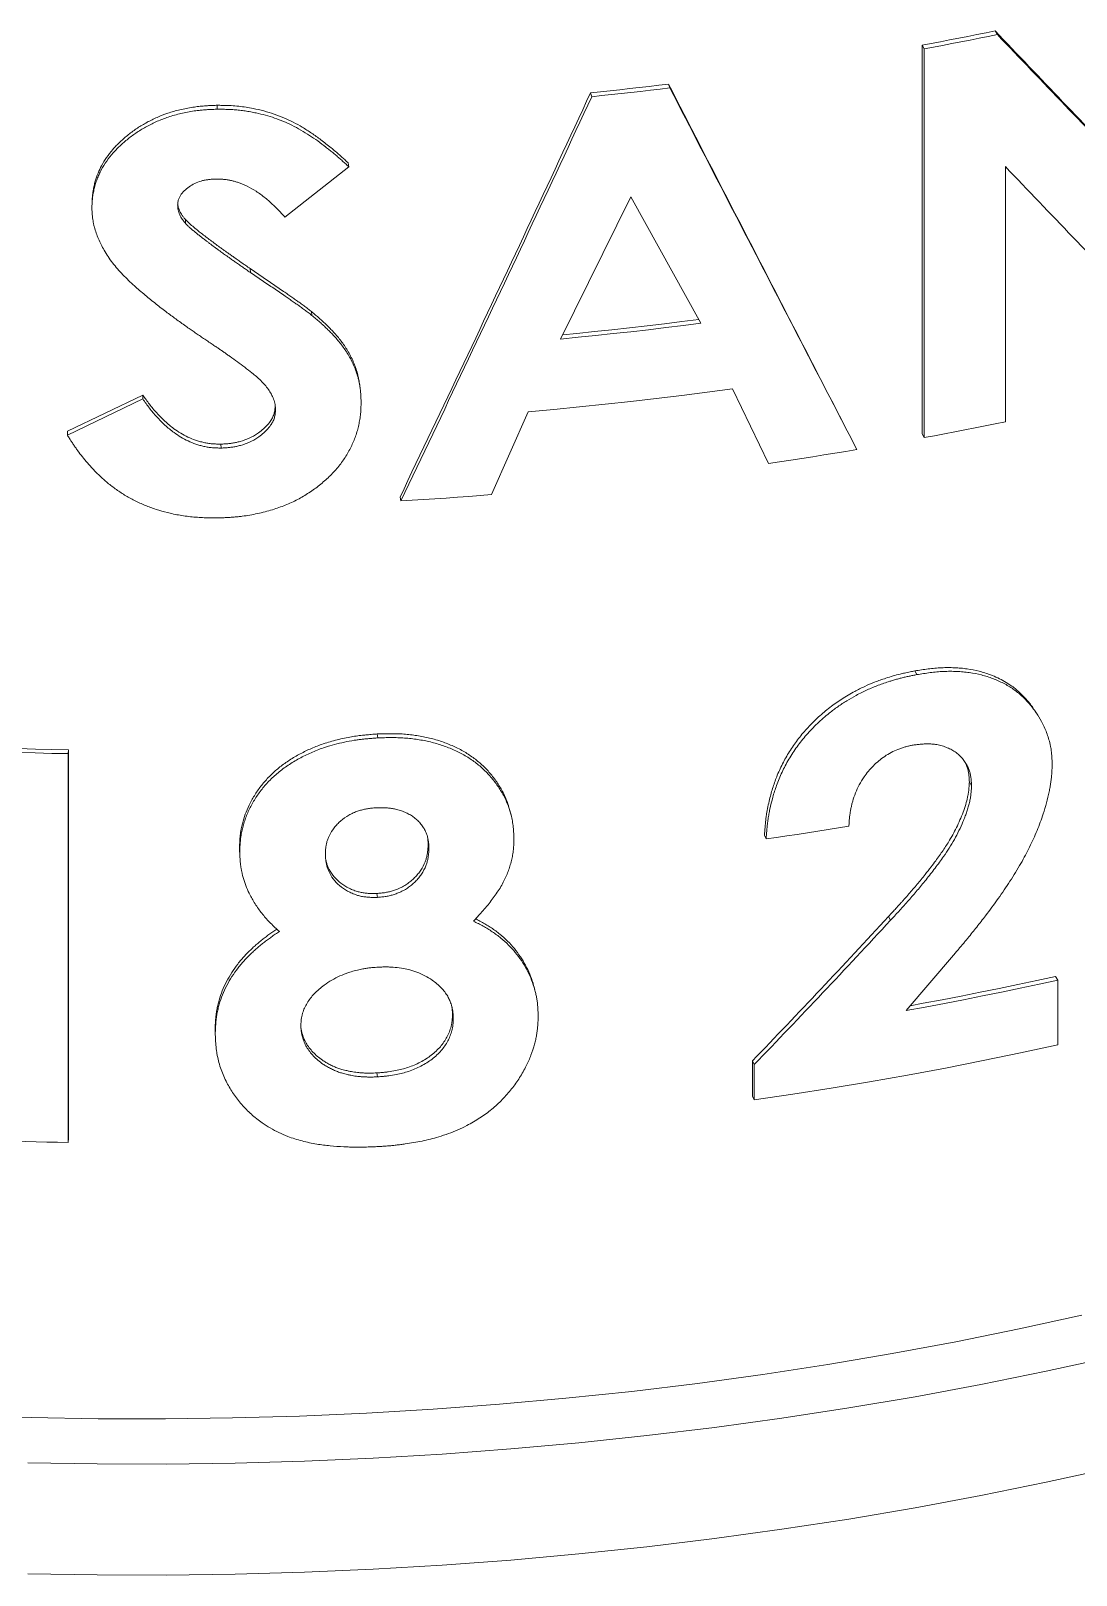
# Model space of a CAD drawing. Header units: millimetres. Extents: x 26816 to 90584, y 11074 to 56542.
# Drawn here: x 44263 to 44877, y 48918 to 49826 of the extents above; entities that cross this region are included whole.
import ezdxf

# ---------------------------------------------------------------- set-up
doc = ezdxf.new("R2010")
doc.units = ezdxf.units.MM
doc.layers.add('MAU_CAM', color=30, linetype='Continuous')
doc.layers.add('MAU_XANH_LUC', color=102, linetype='Continuous')

msp = doc.modelspace()

# ---------------------------------------------------------------- linework, layer by layer
at = {"layer": 'MAU_CAM', "linetype": 'Continuous', "lineweight": 0, "flags": 128}
for points in [[(44223.48, 49011.47), (44262.85, 49010.21), (44302.26, 49009.53), (44341.69, 49009.46), (44381.11, 49009.99), (44420.49, 49011.11), (44459.8, 49012.83), (44499.03, 49015.15), (44538.13, 49018.06), (44577.09, 49021.56), (44615.88, 49025.65), (44654.47, 49030.33), (44692.83, 49035.6), (44730.93, 49041.44), (44768.76, 49047.86), (44806.28, 49054.86), (44843.47, 49062.41), (44880.31, 49070.53)], [(44260.89, 48983.67), (44301.51, 48982.98), (44342.15, 48982.91), (44382.77, 48983.45), (44423.36, 48984.61), (44463.88, 48986.38), (44504.31, 48988.77), (44544.62, 48991.77), (44584.77, 48995.38), (44624.74, 48999.6), (44664.51, 49004.42), (44704.05, 49009.85), (44743.33, 49015.87), (44782.31, 49022.49), (44820.99, 49029.69), (44859.32, 49037.48), (44897.28, 49045.85)], [(44260.89, 48918.35), (44301.51, 48917.66), (44342.15, 48917.58), (44382.77, 48918.13), (44423.36, 48919.28), (44463.88, 48921.06), (44504.31, 48923.44), (44544.62, 48926.44), (44584.77, 48930.05), (44624.74, 48934.27), (44664.51, 48939.1), (44704.05, 48944.52), (44743.33, 48950.55), (44782.31, 48957.16), (44820.99, 48964.37), (44859.32, 48972.16), (44897.28, 48980.53)]]:
    msp.add_lwpolyline(points, dxfattribs=at)
at = {"layer": 'MAU_XANH_LUC', "linetype": 'Continuous', "lineweight": 0}
for p, q in [((44830.66, 49823.54), (44829.32, 49825.72)), ((44786.45, 49588.71), (44786.45, 49817.34)), ((44787.67, 49815.15), (44786.45, 49817.34)), ((44787.67, 49586.51), (44787.67, 49815.15)), ((44638.16, 49792.2), (44637.34, 49794.46)), ((44592.3, 49787.03), (44591.59, 49789.3)), ((44372.16, 49779.66), (44372.04, 49781.97)), ((44449.53, 49745.75), (44449.2, 49748.05)), ((44449.53, 49745.75), (44411.94, 49716.17)), ((44835.38, 49745.88), (44835.38, 49595.89)), ((44615.24, 49728.18), (44573.84, 49644.49)), ((44656.41, 49653.8), (44615.24, 49728.18)), ((44353.55, 49712.44), (44353.48, 49714.75)), ((44391.66, 49683.62), (44391.49, 49685.93)), ((44427.77, 49658.39), (44427.5, 49660.69)), ((44284.22, 49590.25), (44328.41, 49611.57)), ((44328.41, 49609.26), (44328.41, 49611.57)), ((44696.17, 49571.35), (44674.98, 49615.24)), ((44284.1, 49587.94), (44328.41, 49609.26)), ((44406.44, 49602.83), (44406.23, 49605.13)), ((44554.96, 49601.71), (44533.37, 49553)), ((44284.1, 49587.94), (44284.22, 49590.25)), ((44787.67, 49586.51), (44786.45, 49588.71)), ((44374.41, 49580.38), (44374.28, 49582.69)), ((44748.1, 49579.51), (44746.98, 49581.73)), ((44479.99, 49549.29), (44479.59, 49551.58)), ((44783.34, 49447.13), (44782.13, 49449.33)), ((44466.57, 49409.95), (44466.2, 49412.24)), ((44284.62, 49400.67), (44284.73, 49402.98)), ((44284.73, 49402.98), (44284.73, 49174.34)), ((44284.62, 49400.67), (44284.62, 49172.04)), ((44815.48, 49381.82), (44814.19, 49384.01)), ((44694.76, 49350.49), (44693.79, 49352.73)), ((44385.38, 49342.77), (44385.22, 49345.08)), ((44496.16, 49347.35), (44496.61, 49345.05)), ((44465.92, 49318.43), (44466.29, 49316.13)), ((44767.88, 49302.69), (44766.71, 49304.89)), ((44804.89, 49282.15), (44777.01, 49249.59)), ((44866.22, 49267.53), (44864.79, 49269.69)), ((44866.22, 49267.53), (44866.22, 49229.42)), ((44510.42, 49247.34), (44510.91, 49245.04)), ((44370.99, 49236.1), (44370.87, 49238.41)), ((44465.97, 49212.91), (44466.34, 49210.61)), ((44686.82, 49199.3), (44686.82, 49220.09)), ((44687.78, 49217.85), (44686.82, 49220.09)), ((44687.78, 49197.06), (44687.78, 49217.85)), ((44687.78, 49197.06), (44686.82, 49199.3)), ((44284.62, 49172.04), (44284.73, 49174.34))]:
    msp.add_line(p, q, dxfattribs=at)
at = {"layer": 'MAU_XANH_LUC', "linetype": 'Continuous', "lineweight": 0, "flags": 128}
for points in [[(44829.32, 49825.72), (44823.99, 49824.63), (44818.65, 49823.56), (44813.3, 49822.49), (44807.94, 49821.44), (44802.58, 49820.4), (44797.21, 49819.37), (44791.83, 49818.35), (44786.45, 49817.34)], [(44830.66, 49823.54), (44825.31, 49822.45), (44819.96, 49821.37), (44814.59, 49820.31), (44809.22, 49819.25), (44803.85, 49818.21), (44798.46, 49817.18), (44793.07, 49816.15), (44787.67, 49815.15)], [(44637.34, 49794.46), (44631.63, 49793.77), (44625.93, 49793.09), (44620.21, 49792.43), (44614.5, 49791.78), (44608.78, 49791.14), (44603.05, 49790.52), (44597.32, 49789.9), (44591.59, 49789.3)], [(44638.16, 49792.2), (44632.45, 49791.51), (44626.72, 49790.83), (44621, 49790.17), (44615.27, 49789.51), (44609.53, 49788.87), (44603.79, 49788.25), (44598.05, 49787.63), (44592.3, 49787.03)], [(44656.41, 49653.8), (44646.14, 49652.49), (44635.85, 49651.22), (44625.55, 49650), (44615.24, 49648.81), (44604.91, 49647.67), (44594.57, 49646.57), (44584.21, 49645.51), (44573.84, 49644.49)], [(44655.18, 49656.01), (44645.29, 49654.75), (44635.03, 49653.48), (44624.76, 49652.26), (44614.47, 49651.08), (44604.17, 49649.94), (44593.86, 49648.84), (44583.53, 49647.79), (44575.07, 49646.95)], [(44456.06, 49616.25), (44455.89, 49617.41), (44455.72, 49618.57)], [(44674.98, 49615.24), (44660.09, 49613.24), (44645.16, 49611.33), (44630.2, 49609.51), (44615.21, 49607.77), (44600.19, 49606.13), (44585.14, 49604.57), (44570.06, 49603.1), (44554.96, 49601.71)], [(44835.38, 49595.89), (44829.44, 49594.66), (44823.5, 49593.46), (44817.55, 49592.26), (44811.59, 49591.08), (44805.63, 49589.92), (44799.65, 49588.77), (44793.67, 49587.64), (44787.67, 49586.51)], [(44748.1, 49579.51), (44741.64, 49578.43), (44735.17, 49577.37), (44728.69, 49576.32), (44722.2, 49575.3), (44715.71, 49574.28), (44709.2, 49573.29), (44702.69, 49572.31), (44696.17, 49571.35)], [(44533.37, 49553), (44526.71, 49552.47), (44520.05, 49551.96), (44513.38, 49551.48), (44506.71, 49551), (44500.04, 49550.55), (44493.36, 49550.11), (44486.68, 49549.69), (44479.99, 49549.29)], [(44854.42, 49423.35), (44853.69, 49424.47), (44852.97, 49425.58)], [(44284.62, 49400.67), (44274.89, 49400.84), (44265.16, 49401.06), (44255.43, 49401.3), (44245.71, 49401.59), (44235.98, 49401.91), (44226.27, 49402.27), (44216.56, 49402.66), (44206.85, 49403.09)], [(44284.73, 49402.98), (44275.02, 49403.15), (44265.32, 49403.36), (44255.62, 49403.61), (44245.92, 49403.89), (44236.23, 49404.21), (44226.54, 49404.57), (44216.85, 49404.96), (44207.17, 49405.39)], [(44544.89, 49364.52), (44544.6, 49365.68), (44544.3, 49366.84)], [(44743.41, 49358.07), (44737.35, 49357.07), (44731.29, 49356.09), (44725.22, 49355.12), (44719.14, 49354.16), (44713.06, 49353.22), (44706.97, 49352.3), (44700.87, 49351.38), (44694.76, 49350.49)], [(44866.22, 49267.53), (44855.18, 49265.11), (44844.11, 49262.74), (44833, 49260.42), (44821.86, 49258.16), (44810.69, 49255.94), (44799.5, 49253.77), (44788.27, 49251.66), (44777.01, 49249.59)], [(44864.79, 49269.69), (44853.78, 49267.27), (44842.73, 49264.91), (44831.65, 49262.6), (44820.55, 49260.34), (44809.41, 49258.12), (44798.24, 49255.96), (44787.04, 49253.85), (44779.49, 49252.46)], [(44558.89, 49261.49), (44558.58, 49262.65), (44558.27, 49263.81)], [(44866.22, 49229.42), (44844.32, 49224.68), (44822.29, 49220.14), (44800.14, 49215.79), (44777.87, 49211.64), (44755.5, 49207.69), (44733.02, 49203.95), (44710.45, 49200.4), (44687.78, 49197.06)], [(44284.62, 49172.04), (44278.32, 49172.15), (44272.03, 49172.27), (44265.73, 49172.41), (44259.44, 49172.57), (44253.15, 49172.74), (44246.86, 49172.92), (44240.57, 49173.12), (44234.28, 49173.34)]]:
    msp.add_lwpolyline(points, dxfattribs=at)
at = {"layer": 'MAU_XANH_LUC', "linetype": 'Continuous', "lineweight": 0}
for points in [[(44829.32, 49825.72), (44842.58, 49811.8), (44869.11, 49783.95), (44908.38, 49742.95), (44934.19, 49716.13), (44947.09, 49702.72)], [(44830.66, 49823.54), (44843.96, 49809.63), (44870.55, 49781.8), (44909.93, 49740.82), (44935.81, 49714.02), (44948.74, 49700.61)], [(44637.34, 49794.46), (44649.61, 49770.61), (44674.15, 49722.91), (44710.72, 49652), (44734.89, 49605.15), (44746.98, 49581.73)], [(44479.59, 49551.58), (44492.08, 49577.78), (44517.07, 49630.17), (44554.42, 49709.41), (44579.2, 49762.67), (44591.59, 49789.3)], [(44479.99, 49549.29), (44492.52, 49575.48), (44517.58, 49627.88), (44555.03, 49707.13), (44579.87, 49760.4), (44592.3, 49787.03)], [(44638.16, 49792.2), (44650.47, 49768.36), (44675.08, 49720.67), (44711.74, 49649.77), (44735.98, 49602.93), (44748.1, 49579.51)], [(44952.99, 49623.55), (44940.11, 49636.89), (44914.34, 49663.57), (44875.11, 49704.34), (44848.62, 49732.03), (44835.38, 49745.88)], [(44686.82, 49220.09), (44700.21, 49234.07), (44726.99, 49262.02), (44753.47, 49290.6), (44766.71, 49304.89)], [(44687.78, 49217.85), (44701.21, 49231.83), (44728.06, 49259.79), (44754.61, 49288.39), (44767.88, 49302.69)]]:
    msp.add_open_spline(points, degree=3, dxfattribs=at)
for points, knots in [([(44298.5, 49721.44), (44298.53, 49722.4), (44298.59, 49724.34), (44298.79, 49727.24), (44299.22, 49730.12), (44299.84, 49733), (44300.6, 49735.83), (44301.54, 49738.62), (44302.67, 49741.34), (44304.44, 49744.92), (44307.11, 49749.23), (44310.96, 49754.1), (44315.42, 49758.62), (44320.34, 49762.82), (44325.71, 49766.64), (44331.49, 49770.06), (44337.67, 49772.98), (44344.44, 49775.51), (44351.79, 49777.48), (44357.85, 49778.54), (44362.15, 49779.06), (44364.61, 49779.28), (44367.1, 49779.44), (44369.6, 49779.56), (44371.31, 49779.63), (44372.16, 49779.66)], [0, 0, 0, 0, 0.031217, 0.062431, 0.093645, 0.124861, 0.156963, 0.187298, 0.218445, 0.249743, 0.312181, 0.374634, 0.43711, 0.499602, 0.562108, 0.624626, 0.687158, 0.749702, 0.819694, 0.88991, 0.911961, 0.933916, 0.955084, 0.977541, 1, 1, 1, 1]), ([(44298.6, 49724.56), (44298.61, 49724.92), (44298.64, 49725.71), (44298.69, 49726.85), (44298.76, 49727.97), (44298.84, 49728.99), (44298.94, 49729.95), (44299.07, 49730.9), (44299.31, 49732.46), (44299.75, 49734.64), (44300.63, 49738.06), (44301.98, 49742.05), (44304.19, 49746.71), (44307.07, 49751.38), (44310.71, 49756.07), (44315.03, 49760.53), (44319.88, 49764.75), (44325.18, 49768.6), (44330.81, 49772.01), (44336.76, 49774.91), (44343.21, 49777.42), (44350.25, 49779.45), (44356.41, 49780.64), (44361.27, 49781.29), (44363.94, 49781.54), (44365.85, 49781.68), (44367.05, 49781.75), (44368.38, 49781.82), (44370.05, 49781.89), (44371.3, 49781.94), (44372.04, 49781.97)], [0, 0, 0, 0, 0.0119067, 0.0254824, 0.0373527, 0.0483152, 0.0587949, 0.069004, 0.0795372, 0.1097953, 0.1411825, 0.1936448, 0.2449041, 0.3043562, 0.3644958, 0.4261542, 0.4899882, 0.5530276, 0.614957, 0.6759456, 0.7368175, 0.8042216, 0.8736145, 0.9043509, 0.9348607, 0.9448901, 0.955379, 0.966873, 0.9801808, 1, 1, 1, 1]), ([(44372.04, 49781.97), (44372.81, 49781.96), (44374.05, 49781.94), (44375.72, 49781.92), (44377, 49781.89), (44378.17, 49781.85), (44379.26, 49781.81), (44381.48, 49781.7), (44386.2, 49781.32), (44392.65, 49780.29), (44399.58, 49778.7), (44405.75, 49776.79), (44411.5, 49774.57), (44417.01, 49772), (44422.29, 49769.03), (44427.73, 49765.6), (44433.33, 49761.54), (44437.95, 49757.92), (44441.59, 49754.91), (44443.51, 49753.24), (44444.86, 49752.04), (44445.69, 49751.29), (44446.61, 49750.45), (44447.79, 49749.36), (44448.67, 49748.55), (44449.2, 49748.05)], [0, 0, 0, 0, 0.024826, 0.040387, 0.054087, 0.066609, 0.078279, 0.089451, 0.139077, 0.232387, 0.303687, 0.374527, 0.448869, 0.513121, 0.58411, 0.661113, 0.741206, 0.833303, 0.874255, 0.913911, 0.926933, 0.940595, 0.95559, 0.972957, 1, 1, 1, 1]), ([(44372.16, 49779.66), (44373.28, 49779.65), (44375.5, 49779.62), (44378.81, 49779.54), (44382.08, 49779.37), (44385.34, 49779.06), (44388.59, 49778.64), (44391.83, 49778.1), (44395.83, 49777.31), (44400.55, 49776.17), (44405.89, 49774.49), (44411.06, 49772.52), (44416.25, 49770.21), (44421.35, 49767.42), (44426.41, 49764.32), (44431.28, 49760.97), (44435.09, 49758.07), (44438, 49755.79), (44439.99, 49754.18), (44441.94, 49752.56), (44443.87, 49750.9), (44445.78, 49749.2), (44447.66, 49747.48), (44448.91, 49746.33), (44449.53, 49745.75)], [0, 0, 0, 0, 0.036171, 0.071914, 0.107304, 0.142555, 0.178456, 0.214387, 0.250185, 0.312709, 0.375224, 0.437734, 0.500229, 0.570013, 0.64042, 0.70986, 0.781256, 0.813082, 0.844129, 0.874403, 0.905785, 0.937166, 0.968573, 1, 1, 1, 1]), ([(44371.6, 49738.61), (44370.93, 49738.58), (44369.58, 49738.52), (44367.56, 49738.37), (44365.55, 49738.09), (44362.93, 49737.52), (44359.8, 49736.44), (44356.34, 49734.65), (44353.38, 49732.35), (44350.87, 49729.73), (44349.57, 49727.34), (44349.13, 49725.55), (44348.98, 49724.45), (44348.92, 49723.72), (44348.88, 49723.35)], [0, 0, 0, 0, 0.062643, 0.12528, 0.187903, 0.250518, 0.375588, 0.500629, 0.62558, 0.750506, 0.875054, 0.91619, 0.957568, 1, 1, 1, 1]), ([(44411.94, 49716.17), (44411.22, 49716.97), (44409.8, 49718.56), (44407.62, 49720.91), (44405.33, 49723.17), (44402.92, 49725.36), (44400.38, 49727.49), (44397.75, 49729.51), (44394.3, 49731.89), (44389.88, 49734.45), (44385.44, 49736.28), (44382.11, 49737.29), (44380.07, 49737.8), (44378, 49738.19), (44375.9, 49738.44), (44373.76, 49738.56), (44372.33, 49738.6), (44371.6, 49738.61)], [0, 0, 0, 0, 0.072241, 0.143317, 0.214072, 0.285481, 0.357357, 0.429972, 0.499848, 0.624807, 0.749759, 0.791599, 0.833838, 0.874864, 0.916095, 0.957495, 1, 1, 1, 1]), ([(44369.24, 49641.39), (44368.36, 49641.98), (44366.67, 49643.12), (44364.14, 49644.83), (44361.65, 49646.52), (44359.19, 49648.21), (44356.76, 49649.9), (44353.2, 49652.4), (44348.52, 49655.76), (44342.47, 49660.22), (44336.19, 49665.07), (44329.73, 49670.32), (44323.1, 49676), (44316.6, 49682.22), (44310.48, 49689.16), (44305.76, 49696.29), (44302.23, 49703.36), (44300.34, 49708.56), (44299.48, 49712.12), (44299.14, 49713.94), (44298.9, 49715.79), (44298.72, 49717.65), (44298.6, 49719.54), (44298.53, 49720.8), (44298.5, 49721.44)], [0, 0, 0, 0, 0.02758, 0.05307, 0.079634, 0.105976, 0.130712, 0.156756, 0.219409, 0.281205, 0.353149, 0.427217, 0.500313, 0.583716, 0.666921, 0.750227, 0.820223, 0.890333, 0.908422, 0.926598, 0.944402, 0.962858, 0.98143, 1, 1, 1, 1]), ([(44298.6, 49724.56), (44298.58, 49723.99), (44298.54, 49722.85), (44298.53, 49722.43), (44298.52, 49722.22)], [0, 0, 0, 0, 0.501063, 1, 1, 1, 1]), ([(44348.88, 49723.35), (44348.91, 49722.86), (44348.96, 49721.87), (44349.15, 49720.43), (44349.54, 49719), (44350.1, 49717.59), (44350.79, 49716.2), (44351.6, 49714.89), (44352.54, 49713.65), (44353.21, 49712.85), (44353.55, 49712.44)], [0, 0, 0, 0, 0.124977, 0.249924, 0.368868, 0.499857, 0.627854, 0.74987, 0.87492, 1, 1, 1, 1]), ([(44348.95, 49724), (44348.99, 49723.57), (44349.1, 49722.68), (44349.49, 49721.3), (44350.04, 49719.89), (44350.72, 49718.51), (44351.53, 49717.2), (44352.47, 49715.96), (44353.14, 49715.16), (44353.48, 49714.75)], [0, 0, 0, 0, 0.127434, 0.265826, 0.418264, 0.567152, 0.70911, 0.854545, 1, 1, 1, 1]), ([(44353.48, 49714.75), (44354.24, 49713.98), (44355.78, 49712.42), (44358.38, 49710.25), (44360.91, 49708.16), (44363.52, 49706.11), (44366.13, 49704.13), (44368.83, 49702.06), (44371.5, 49700.05), (44374.01, 49698.24), (44376.49, 49696.46), (44378.75, 49694.86), (44380.93, 49693.31), (44382.93, 49691.89), (44384.93, 49690.48), (44386.96, 49689.07), (44389.13, 49687.56), (44390.63, 49686.52), (44391.49, 49685.93)], [0, 0, 0, 0, 0.069531, 0.141609, 0.213374, 0.277012, 0.349929, 0.419038, 0.49057, 0.559691, 0.612765, 0.68135, 0.732876, 0.779945, 0.834948, 0.885577, 0.934711, 1, 1, 1, 1]), ([(44353.55, 49712.44), (44354.04, 49711.95), (44354.99, 49710.98), (44356.51, 49709.58), (44358.1, 49708.24), (44359.47, 49707.11), (44360.59, 49706.19), (44361.45, 49705.5), (44362.27, 49704.86), (44363.09, 49704.22), (44363.95, 49703.56), (44364.98, 49702.76), (44366.23, 49701.81), (44367.63, 49700.75), (44369.01, 49699.71), (44370.33, 49698.71), (44371.62, 49697.76), (44372.97, 49696.77), (44374.56, 49695.62), (44376.63, 49694.15), (44378.89, 49692.55), (44381.08, 49691), (44383.09, 49689.58), (44385.09, 49688.18), (44387.12, 49686.76), (44389.3, 49685.25), (44390.8, 49684.21), (44391.66, 49683.62)], [0, 0, 0, 0, 0.044674, 0.087401, 0.131653, 0.175613, 0.19963, 0.222722, 0.244889, 0.265204, 0.287907, 0.312896, 0.347142, 0.386168, 0.422875, 0.455284, 0.490209, 0.523234, 0.559714, 0.612789, 0.681379, 0.732897, 0.779954, 0.834955, 0.885586, 0.934722, 1, 1, 1, 1]), ([(44391.49, 49685.93), (44393.77, 49684.37), (44398.32, 49681.27), (44405.16, 49676.64), (44410.42, 49673), (44414.24, 49670.37), (44416.51, 49668.79), (44418.72, 49667.23), (44420.9, 49665.66), (44423.12, 49664.04), (44425.36, 49662.37), (44426.79, 49661.25), (44427.5, 49660.69)], [0, 0, 0, 0, 0.1866596, 0.373552, 0.5600014, 0.6229944, 0.6892058, 0.7487303, 0.8078234, 0.8742047, 0.9372081, 1, 1, 1, 1]), ([(44391.66, 49683.62), (44393.95, 49682.07), (44398.51, 49678.96), (44405.36, 49674.34), (44410.65, 49670.69), (44414.47, 49668.06), (44416.75, 49666.49), (44418.96, 49664.93), (44421.16, 49663.35), (44423.37, 49661.73), (44425.62, 49660.07), (44427.05, 49658.95), (44427.77, 49658.39)], [0, 0, 0, 0, 0.18667, 0.373569, 0.560021, 0.623016, 0.689234, 0.748752, 0.807849, 0.87422, 0.937217, 1, 1, 1, 1]), ([(44427.5, 49660.69), (44428.33, 49659.99), (44429.88, 49658.68), (44432.15, 49656.72), (44434.31, 49654.79), (44436.44, 49652.78), (44438.52, 49650.7), (44441.44, 49647.6), (44445.02, 49643.39), (44448.99, 49637.6), (44452.3, 49631.19), (44454.19, 49625.72), (44455.15, 49621.72), (44455.53, 49619.86), (44455.67, 49618.81), (44455.7, 49618.57)], [0, 0, 0, 0, 0.059805, 0.1123478, 0.1658067, 0.220625, 0.2757523, 0.3311053, 0.4611417, 0.59081, 0.7384521, 0.8860913, 0.9360594, 0.9852712, 1, 1, 1, 1]), ([(44427.77, 49658.39), (44428.55, 49657.73), (44430.11, 49656.41), (44432.38, 49654.46), (44434.6, 49652.49), (44436.73, 49650.48), (44438.82, 49648.4), (44441.74, 49645.3), (44445.33, 49641.09), (44449.32, 49635.3), (44452.63, 49628.89), (44454.49, 49623.53), (44455.42, 49619.76), (44455.84, 49617.69), (44456.17, 49615.63), (44456.4, 49613.56), (44456.55, 49611.47), (44456.64, 49609.36), (44456.68, 49607.94), (44456.7, 49607.23)], [0, 0, 0, 0, 0.0475742, 0.0951527, 0.1404251, 0.1868439, 0.2335261, 0.2803938, 0.3904797, 0.5002295, 0.6251676, 0.750079, 0.7863566, 0.8221536, 0.8575125, 0.8925521, 0.9281646, 0.9638693, 1, 1, 1, 1]), ([(44406.44, 49602.83), (44406.4, 49603.36), (44406.32, 49604.42), (44406.14, 49606.01), (44405.81, 49607.58), (44405.14, 49609.63), (44404.02, 49612.1), (44402.27, 49614.93), (44400.16, 49617.57), (44397.77, 49620.05), (44395.21, 49622.41), (44392.08, 49625.02), (44388.35, 49627.9), (44384.09, 49631.07), (44380.63, 49633.57), (44378.03, 49635.4), (44376.3, 49636.6), (44374.56, 49637.8), (44372.87, 49638.94), (44371.1, 49640.14), (44369.91, 49640.94), (44369.24, 49641.39)], [0, 0, 0, 0, 0.031221, 0.06244, 0.093656, 0.124877, 0.187307, 0.249752, 0.31222, 0.37471, 0.437217, 0.499734, 0.59192, 0.686456, 0.779023, 0.815403, 0.852579, 0.888691, 0.925646, 0.958251, 1, 1, 1, 1]), ([(44328.41, 49611.57), (44329.05, 49610.66), (44330.32, 49608.86), (44332.28, 49606.18), (44334.35, 49603.57), (44336.57, 49601.02), (44338.92, 49598.55), (44341.38, 49596.15), (44343.98, 49593.88), (44347.04, 49591.5), (44350.64, 49589.11), (44354.87, 49586.81), (44358.64, 49585.26), (44361.8, 49584.26), (44364.22, 49583.64), (44366.68, 49583.17), (44369.17, 49582.88), (44371.71, 49582.75), (44373.42, 49582.71), (44374.28, 49582.69)], [0, 0, 0, 0, 0.062512, 0.125022, 0.18753, 0.250038, 0.31278, 0.375986, 0.438631, 0.500059, 0.583668, 0.667106, 0.749992, 0.791861, 0.833764, 0.874992, 0.916171, 0.957529, 1, 1, 1, 1]), ([(44328.41, 49609.26), (44329.05, 49608.36), (44330.33, 49606.55), (44332.29, 49603.87), (44334.37, 49601.26), (44336.59, 49598.72), (44338.93, 49596.25), (44341.39, 49593.87), (44344, 49591.59), (44347.08, 49589.2), (44350.7, 49586.8), (44354.94, 49584.51), (44358.73, 49582.95), (44361.89, 49581.95), (44364.32, 49581.33), (44366.78, 49580.86), (44369.29, 49580.58), (44371.83, 49580.44), (44373.54, 49580.4), (44374.41, 49580.38)], [0, 0, 0, 0, 0.062455, 0.124911, 0.18737, 0.249835, 0.312307, 0.374784, 0.437267, 0.499758, 0.583349, 0.666623, 0.749757, 0.791661, 0.8336, 0.87486, 0.916091, 0.957496, 1, 1, 1, 1]), ([(44456.7, 49607.23), (44456.68, 49606.13), (44456.63, 49603.91), (44456.44, 49600.59), (44455.99, 49597.26), (44455.34, 49593.96), (44454.54, 49590.66), (44453.55, 49587.39), (44452.3, 49584.17), (44450.34, 49579.95), (44447.47, 49574.8), (44443.13, 49568.98), (44438.09, 49563.53), (44432.39, 49558.55), (44426.16, 49554.03), (44419.44, 49550.03), (44412.21, 49546.72), (44404.33, 49543.92), (44395.85, 49541.74), (44389.08, 49540.56), (44384.48, 49540.01), (44382.13, 49539.79), (44379.77, 49539.62), (44377.39, 49539.49), (44374.98, 49539.39), (44373.36, 49539.34), (44372.55, 49539.31)], [0, 0, 0, 0, 0.031216, 0.062431, 0.093644, 0.124861, 0.156078, 0.187296, 0.218516, 0.24974, 0.312173, 0.37462, 0.437087, 0.499575, 0.562083, 0.624597, 0.68713, 0.74968, 0.819776, 0.889884, 0.908179, 0.926512, 0.944276, 0.962775, 0.981386, 1, 1, 1, 1]), ([(44374.28, 49582.69), (44375.06, 49582.73), (44376.62, 49582.81), (44378.91, 49582.98), (44381.18, 49583.26), (44383.41, 49583.69), (44386.73, 49584.53), (44391.02, 49586.04), (44395.3, 49588.47), (44398.67, 49590.99), (44401.25, 49593.38), (44403.23, 49595.82), (44404.66, 49598.19), (44405.45, 49600.07), (44405.84, 49601.61), (44406.02, 49602.78), (44406.14, 49603.96), (44406.2, 49604.74), (44406.23, 49605.13)], [0, 0, 0, 0, 0.050857, 0.101733, 0.150054, 0.199922, 0.250126, 0.375053, 0.499944, 0.583668, 0.66752, 0.749942, 0.812446, 0.874932, 0.906195, 0.937462, 0.96873, 1, 1, 1, 1]), ([(44374.41, 49580.38), (44375.19, 49580.42), (44376.75, 49580.5), (44379.06, 49580.68), (44381.33, 49580.96), (44383.56, 49581.38), (44386.89, 49582.22), (44391.19, 49583.73), (44395.49, 49586.16), (44398.86, 49588.68), (44401.45, 49591.08), (44403.43, 49593.51), (44404.87, 49595.88), (44405.66, 49597.76), (44406.05, 49599.31), (44406.24, 49600.48), (44406.35, 49601.65), (44406.41, 49602.43), (44406.44, 49602.83)], [0, 0, 0, 0, 0.050921, 0.101856, 0.150335, 0.200149, 0.250395, 0.375416, 0.500351, 0.584079, 0.667904, 0.750264, 0.812707, 0.875115, 0.906335, 0.937556, 0.968777, 1, 1, 1, 1]), ([(44372.55, 49539.31), (44371.19, 49539.31), (44368.5, 49539.3), (44364.47, 49539.38), (44360.44, 49539.63), (44356.41, 49540.01), (44352.41, 49540.52), (44348.47, 49541.19), (44343.59, 49542.21), (44337.81, 49543.73), (44331.29, 49545.97), (44325.03, 49548.68), (44319.08, 49551.83), (44313.5, 49555.42), (44308.27, 49559.34), (44303.42, 49563.6), (44299.32, 49567.75), (44295.84, 49571.65), (44292.85, 49575.24), (44290.55, 49578.27), (44288.83, 49580.7), (44287.63, 49582.47), (44286.48, 49584.22), (44285.31, 49586.04), (44284.53, 49587.28), (44284.1, 49587.94)], [0, 0, 0, 0, 0.036181, 0.0712701, 0.1068574, 0.1434443, 0.1790133, 0.2143105, 0.2502455, 0.3127822, 0.375306, 0.4378208, 0.5003186, 0.5628093, 0.6252863, 0.6877539, 0.750212, 0.7970916, 0.8434905, 0.889941, 0.9118976, 0.9339401, 0.9552029, 0.9758515, 1, 1, 1, 1]), ([(44693.79, 49352.73), (44693.85, 49353.61), (44693.94, 49355.08), (44694.09, 49357.07), (44694.23, 49358.65), (44694.36, 49360.08), (44694.51, 49361.41), (44694.67, 49362.7), (44694.85, 49363.97), (44695.19, 49366.2), (44695.79, 49369.47), (44696.97, 49374.76), (44698.67, 49380.98), (44701.33, 49388.27), (44704.72, 49395.54), (44708.88, 49402.78), (44713.74, 49409.63), (44719.29, 49416.15), (44725.47, 49422.28), (44732.06, 49427.92), (44739.2, 49432.93), (44746.1, 49436.97), (44752.6, 49440.24), (44758.71, 49442.84), (44764.32, 49444.82), (44769.31, 49446.38), (44772.55, 49447.26), (44774.8, 49447.8), (44776.21, 49448.11), (44777.77, 49448.45), (44779.76, 49448.86), (44781.24, 49449.16), (44782.13, 49449.33)], [0, 0, 0, 0, 0.021094, 0.035239, 0.047573, 0.058709, 0.069301, 0.079443, 0.089358, 0.099475, 0.132508, 0.167087, 0.225156, 0.280265, 0.341889, 0.402005, 0.460365, 0.519215, 0.578877, 0.637097, 0.693145, 0.751484, 0.794447, 0.836313, 0.882274, 0.912275, 0.940325, 0.949399, 0.958875, 0.969357, 0.981652, 1, 1, 1, 1]), ([(44782.13, 49449.33), (44783.44, 49449.54), (44786.07, 49449.95), (44790.01, 49450.52), (44793.92, 49450.96), (44797.81, 49451.22), (44801.66, 49451.31), (44805.47, 49451.22), (44809.22, 49450.97), (44814.13, 49450.4), (44820.06, 49449.23), (44826.02, 49447.36), (44830.94, 49445.27), (44834.92, 49443.21), (44839.22, 49440.49), (44843.71, 49436.87), (44848.09, 49432.23), (44851.19, 49428.41), (44852.59, 49426.07), (44852.91, 49425.54)], [0, 0, 0, 0, 0.044349, 0.088698, 0.132983, 0.177199, 0.221387, 0.265785, 0.31023, 0.354274, 0.442826, 0.531373, 0.590301, 0.649776, 0.708452, 0.79443, 0.885541, 0.974154, 1, 1, 1, 1]), ([(44783.34, 49447.13), (44784.66, 49447.34), (44787.29, 49447.76), (44791.23, 49448.32), (44795.16, 49448.77), (44799.06, 49449.03), (44802.92, 49449.12), (44806.75, 49449.03), (44810.51, 49448.78), (44815.43, 49448.21), (44821.38, 49447.05), (44828.1, 49444.94), (44834.36, 49442.16), (44840.08, 49438.75), (44845.13, 49434.65), (44849.56, 49430.03), (44853.43, 49425), (44856.92, 49419.41), (44859.71, 49413.12), (44861.31, 49407.93), (44862.05, 49404.31), (44862.34, 49402.44), (44862.54, 49400.53), (44862.68, 49398.58), (44862.78, 49396.6), (44862.84, 49395.28), (44862.86, 49394.61)], [0, 0, 0, 0, 0.031301, 0.062601, 0.093898, 0.125194, 0.156411, 0.187782, 0.219201, 0.25036, 0.312916, 0.375431, 0.437945, 0.500438, 0.562913, 0.625382, 0.687844, 0.75029, 0.820146, 0.890363, 0.90845, 0.926617, 0.944418, 0.962868, 0.981435, 1, 1, 1, 1]), ([(44694.76, 49350.49), (44694.83, 49351.48), (44694.96, 49353.47), (44695.2, 49356.41), (44695.49, 49359.32), (44695.89, 49362.22), (44696.39, 49365.16), (44697.24, 49369.44), (44698.59, 49375.07), (44700.87, 49382.31), (44703.97, 49389.77), (44707.96, 49397.39), (44712.77, 49404.78), (44718.41, 49411.82), (44724.8, 49418.44), (44731, 49423.95), (44736.87, 49428.36), (44742.18, 49431.82), (44747.95, 49435.13), (44754.1, 49438.22), (44760.69, 49440.95), (44765.89, 49442.74), (44769.66, 49443.91), (44771.92, 49444.56), (44774.2, 49445.17), (44776.48, 49445.71), (44778.76, 49446.21), (44781.05, 49446.68), (44782.58, 49446.98), (44783.34, 49447.13)], [0, 0, 0, 0, 0.023743, 0.047489, 0.070053, 0.093237, 0.116378, 0.139764, 0.194854, 0.249755, 0.312192, 0.37464, 0.437094, 0.499565, 0.562055, 0.624561, 0.666132, 0.70787, 0.749654, 0.796792, 0.843074, 0.890154, 0.905581, 0.92157, 0.93705, 0.952766, 0.968507, 0.984249, 1, 1, 1, 1]), ([(44385.22, 49345.08), (44385.25, 49345.87), (44385.3, 49347.18), (44385.39, 49348.94), (44385.48, 49350.33), (44385.58, 49351.6), (44385.7, 49352.78), (44385.84, 49353.91), (44386.24, 49356.64), (44387.18, 49360.82), (44389.07, 49366.38), (44391.56, 49371.88), (44394.74, 49377.4), (44398.71, 49382.82), (44403.22, 49387.83), (44408.28, 49392.4), (44413.95, 49396.5), (44420.09, 49400.22), (44426.64, 49403.48), (44433.8, 49406.33), (44441.64, 49408.68), (44448.46, 49410.19), (44453.8, 49411.06), (44456.73, 49411.42), (44458.89, 49411.64), (44460.31, 49411.77), (44461.87, 49411.91), (44463.85, 49412.07), (44465.32, 49412.18), (44466.2, 49412.24)], [0, 0, 0, 0, 0.022884, 0.037883, 0.051128, 0.063263, 0.074715, 0.085432, 0.095908, 0.154447, 0.207826, 0.261876, 0.322557, 0.382611, 0.44219, 0.499548, 0.557811, 0.617962, 0.677142, 0.735889, 0.80318, 0.872011, 0.901365, 0.931397, 0.94185, 0.952912, 0.965093, 0.979118, 1, 1, 1, 1]), ([(44466.2, 49412.24), (44467.51, 49412.29), (44470.13, 49412.37), (44474.06, 49412.44), (44477.97, 49412.4), (44481.85, 49412.19), (44485.71, 49411.83), (44489.54, 49411.32), (44493.32, 49410.67), (44498.27, 49409.59), (44504.24, 49407.83), (44511.08, 49405.11), (44517.47, 49401.84), (44523.31, 49397.97), (44528.48, 49393.55), (44533.03, 49388.68), (44536.97, 49383.41), (44540.34, 49377.59), (44542.88, 49372.05), (44543.82, 49368.27), (44544.19, 49366.81)], [0, 0, 0, 0, 0.036211, 0.072421, 0.108588, 0.144688, 0.18061, 0.217001, 0.253605, 0.289248, 0.361565, 0.43384, 0.506811, 0.578407, 0.65067, 0.722961, 0.79488, 0.86761, 0.948636, 1, 1, 1, 1]), ([(44385.38, 49342.77), (44385.42, 49343.85), (44385.5, 49346.01), (44385.71, 49349.24), (44386.09, 49352.47), (44386.69, 49355.67), (44387.51, 49358.85), (44388.52, 49362), (44389.73, 49365.12), (44391.58, 49369.2), (44394.33, 49374.18), (44398.36, 49379.87), (44403.09, 49385.21), (44408.49, 49390.12), (44414.58, 49394.47), (44421.13, 49398.35), (44428.1, 49401.71), (44434.8, 49404.24), (44441.1, 49406.1), (44446.85, 49407.48), (44451.51, 49408.35), (44454.97, 49408.86), (44457.25, 49409.13), (44459.55, 49409.37), (44461.87, 49409.58), (44464.22, 49409.77), (44465.79, 49409.89), (44466.57, 49409.95)], [0, 0, 0, 0, 0.031216, 0.062432, 0.093645, 0.12486, 0.15585, 0.187295, 0.218422, 0.249739, 0.312175, 0.374623, 0.437085, 0.499558, 0.562056, 0.624577, 0.687118, 0.749655, 0.795996, 0.843472, 0.889924, 0.908061, 0.926079, 0.944274, 0.962773, 0.981386, 1, 1, 1, 1]), ([(44466.57, 49409.95), (44467.88, 49409.99), (44470.51, 49410.07), (44474.44, 49410.14), (44478.37, 49410.1), (44482.26, 49409.9), (44486.13, 49409.54), (44489.98, 49409.03), (44493.77, 49408.37), (44498.73, 49407.3), (44504.72, 49405.54), (44511.55, 49402.83), (44517.96, 49399.55), (44523.82, 49395.69), (44529.03, 49391.25), (44533.59, 49386.38), (44537.53, 49381.12), (44540.94, 49375.3), (44543.73, 49368.93), (44545.17, 49363.73), (44545.8, 49360.17), (44546.04, 49358.33), (44546.23, 49356.48), (44546.37, 49354.6), (44546.48, 49352.7), (44546.54, 49351.43), (44546.57, 49350.79)], [0, 0, 0, 0, 0.031301, 0.062601, 0.093899, 0.125196, 0.156276, 0.187785, 0.21946, 0.250366, 0.312911, 0.375447, 0.437963, 0.500459, 0.562937, 0.625404, 0.687508, 0.750302, 0.820265, 0.890131, 0.908329, 0.926383, 0.94442, 0.96287, 0.981435, 1, 1, 1, 1]), ([(44780.61, 49405.6), (44779.91, 49405.45), (44778.5, 49405.15), (44776.39, 49404.63), (44774.3, 49403.99), (44771.54, 49402.97), (44768.2, 49401.42), (44764.38, 49399.15), (44760.9, 49396.47), (44757.73, 49393.52), (44754.85, 49390.37), (44752.02, 49386.68), (44749.41, 49382.4), (44747.22, 49377.59), (44745.85, 49373.66), (44745.08, 49370.64), (44744.62, 49368.53), (44744.23, 49366.41), (44743.91, 49364.31), (44743.67, 49362.24), (44743.52, 49360.16), (44743.45, 49358.77), (44743.41, 49358.07)], [0, 0, 0, 0, 0.031311, 0.062619, 0.094039, 0.125224, 0.187789, 0.250324, 0.312847, 0.375369, 0.437876, 0.500368, 0.583427, 0.667469, 0.750167, 0.78502, 0.82129, 0.857539, 0.893167, 0.928419, 0.963884, 1, 1, 1, 1]), ([(44815.48, 49381.82), (44815.45, 49382.63), (44815.38, 49384.21), (44815.18, 49386.54), (44814.78, 49388.8), (44814.11, 49390.99), (44813.15, 49393.27), (44811.85, 49395.6), (44810.16, 49397.88), (44808.14, 49399.93), (44805.83, 49401.72), (44803.28, 49403.26), (44800.5, 49404.53), (44797.51, 49405.5), (44794.69, 49406.08), (44792.12, 49406.36), (44789.87, 49406.46), (44787.59, 49406.4), (44785.29, 49406.21), (44782.96, 49405.93), (44781.4, 49405.71), (44780.61, 49405.6)], [0, 0, 0, 0, 0.050784, 0.100137, 0.148987, 0.198416, 0.249723, 0.312164, 0.374612, 0.437075, 0.499558, 0.562059, 0.624575, 0.687105, 0.749647, 0.79125, 0.832996, 0.874804, 0.916059, 0.957482, 1, 1, 1, 1]), ([(44862.86, 49394.61), (44862.84, 49393.7), (44862.79, 49391.9), (44862.66, 49389.21), (44862.41, 49386.51), (44862.06, 49383.76), (44861.63, 49381), (44860.89, 49377), (44859.6, 49371.75), (44857.32, 49364.13), (44854.08, 49355.44), (44849.72, 49345.71), (44844.39, 49335.75), (44838.17, 49325.64), (44831.19, 49315.39), (44824.59, 49306.43), (44818.58, 49298.72), (44814.63, 49293.81), (44811.95, 49290.55), (44810.57, 49288.9), (44809.16, 49287.21), (44807.82, 49285.62), (44806.38, 49283.91), (44805.43, 49282.8), (44804.89, 49282.15)], [0, 0, 0, 0, 0.023754, 0.046656, 0.069593, 0.093259, 0.116855, 0.139939, 0.194873, 0.249878, 0.333037, 0.416003, 0.499806, 0.593131, 0.685696, 0.77903, 0.841729, 0.903163, 0.918781, 0.9353, 0.950706, 0.967603, 0.981252, 1, 1, 1, 1]), ([(44814.19, 49384.01), (44814.15, 49384.81), (44814.08, 49386.42), (44813.88, 49388.75), (44813.48, 49391), (44812.81, 49393.16), (44812.15, 49394.84), (44811.64, 49395.73), (44811.51, 49395.96)], [0, 0, 0, 0, 0.190295, 0.380656, 0.558283, 0.74348, 0.93571, 1, 1, 1, 1]), ([(44766.71, 49304.89), (44767.52, 49305.78), (44768.95, 49307.34), (44770.85, 49309.43), (44772.37, 49311.1), (44773.68, 49312.56), (44774.9, 49313.93), (44776.56, 49315.79), (44778.6, 49318.1), (44781.1, 49320.98), (44783.48, 49323.79), (44785.86, 49326.67), (44788.57, 49330.08), (44791.44, 49333.76), (44794.29, 49337.48), (44796.64, 49340.71), (44798.74, 49343.75), (44800.72, 49346.76), (44802.83, 49350.17), (44805.03, 49353.99), (44807.22, 49358.34), (44809.19, 49362.78), (44810.99, 49367.33), (44812.43, 49371.76), (44813.2, 49374.96), (44813.53, 49376.87), (44813.65, 49377.66), (44813.76, 49378.46), (44813.85, 49379.31), (44813.94, 49380.22), (44814.02, 49381.22), (44814.1, 49382.49), (44814.15, 49383.43), (44814.19, 49384.01)], [0, 0, 0, 0, 0.036702, 0.064687, 0.086016, 0.105925, 0.124497, 0.142146, 0.182059, 0.219088, 0.258723, 0.29515, 0.334148, 0.392978, 0.439676, 0.479109, 0.517308, 0.555021, 0.592279, 0.644256, 0.695417, 0.749613, 0.802941, 0.856976, 0.906128, 0.915318, 0.924443, 0.933887, 0.94382, 0.954633, 0.96628, 0.979461, 1, 1, 1, 1]), ([(44767.88, 49302.69), (44768.88, 49303.77), (44770.68, 49305.73), (44773.34, 49308.65), (44775.88, 49311.48), (44778.49, 49314.4), (44781.08, 49317.36), (44783.62, 49320.31), (44786.18, 49323.37), (44788.76, 49326.57), (44791.41, 49329.94), (44794.05, 49333.34), (44796.63, 49336.76), (44799.43, 49340.69), (44802.4, 49345.17), (44805.46, 49350.24), (44808.16, 49355.41), (44810.13, 49359.8), (44811.56, 49363.32), (44812.54, 49365.99), (44813.4, 49368.62), (44814.14, 49371.28), (44814.72, 49373.92), (44815.11, 49376.57), (44815.34, 49379.2), (44815.44, 49380.95), (44815.48, 49381.82)], [0, 0, 0, 0, 0.044823, 0.081329, 0.120535, 0.160839, 0.20101, 0.240884, 0.280182, 0.323568, 0.367341, 0.412593, 0.456566, 0.500205, 0.562706, 0.625199, 0.687678, 0.750153, 0.782281, 0.812627, 0.844776, 0.875091, 0.906319, 0.937544, 0.968771, 1, 1, 1, 1]), ([(44465.34, 49368.84), (44464.51, 49368.77), (44462.87, 49368.61), (44460.44, 49368.31), (44458.06, 49367.85), (44455.73, 49367.21), (44453.27, 49366.33), (44450.74, 49365.18), (44447.32, 49363.22), (44444.29, 49360.83), (44441.71, 49358.13), (44439.47, 49355.26), (44437.84, 49352.31), (44436.78, 49349.41), (44436.27, 49347.46), (44435.96, 49345.48), (44435.78, 49343.49), (44435.72, 49342.14), (44435.69, 49341.46)], [0, 0, 0, 0, 0.050943, 0.101876, 0.150084, 0.200264, 0.250422, 0.312388, 0.374241, 0.500408, 0.563022, 0.625399, 0.750174, 0.800177, 0.850074, 0.898388, 0.949196, 1, 1, 1, 1]), ([(44496.61, 49345.05), (44496.57, 49345.74), (44496.48, 49347.12), (44496.28, 49349.15), (44495.93, 49351.15), (44495.39, 49353.08), (44494.59, 49355.11), (44493.43, 49357.2), (44491.87, 49359.32), (44490.05, 49361.3), (44487.99, 49363.08), (44485.69, 49364.64), (44483.16, 49365.98), (44480.45, 49367.09), (44477.79, 49367.87), (44475.22, 49368.39), (44472.82, 49368.71), (44470.36, 49368.86), (44467.87, 49368.88), (44466.18, 49368.86), (44465.34, 49368.84)], [0, 0, 0, 0, 0.050784, 0.101564, 0.150717, 0.20101, 0.249726, 0.310825, 0.374608, 0.438055, 0.499558, 0.56178, 0.624573, 0.687267, 0.749654, 0.799278, 0.849426, 0.898166, 0.949083, 1, 1, 1, 1]), ([(44496.16, 49347.35), (44496.11, 49348.04), (44496.02, 49349.41), (44495.92, 49350.81), (44495.79, 49351.51), (44495.79, 49351.54)], [0, 0, 0, 0, 0.490522, 0.980989, 1, 1, 1, 1]), ([(44546.57, 49350.79), (44546.54, 49349.71), (44546.47, 49347.54), (44546.24, 49344.29), (44545.78, 49341.03), (44545.1, 49337.78), (44544.21, 49334.54), (44543.12, 49331.33), (44541.83, 49328.16), (44539.71, 49323.76), (44536.27, 49318.25), (44532.59, 49313.39), (44529.97, 49310.19), (44528.59, 49308.58), (44527.18, 49306.99), (44525.72, 49305.39), (44524.24, 49303.8), (44523.23, 49302.73), (44522.73, 49302.2)], [0, 0, 0, 0, 0.062479, 0.124955, 0.187078, 0.249906, 0.312388, 0.374873, 0.437363, 0.499858, 0.639038, 0.780168, 0.816415, 0.852784, 0.888644, 0.92561, 0.962804, 1, 1, 1, 1]), ([(44385.44, 49340.75), (44385.42, 49340.9), (44385.36, 49341.7), (44385.3, 49343.14), (44385.25, 49344.44), (44385.22, 49345.08)], [0, 0, 0, 0, 0.105995, 0.552956, 1, 1, 1, 1]), ([(44408.69, 49296.09), (44407.82, 49296.89), (44406.07, 49298.48), (44403.53, 49300.91), (44401.13, 49303.45), (44398.9, 49306.08), (44396.81, 49308.82), (44394.84, 49311.66), (44393.03, 49314.54), (44391.13, 49317.95), (44389.33, 49321.98), (44387.69, 49326.62), (44386.7, 49330.41), (44386.17, 49333.24), (44385.89, 49335.11), (44385.69, 49337), (44385.55, 49338.9), (44385.45, 49340.84), (44385.4, 49342.13), (44385.38, 49342.77)], [0, 0, 0, 0, 0.062548, 0.12509, 0.187073, 0.250146, 0.31184, 0.375178, 0.440051, 0.500183, 0.59295, 0.688343, 0.779887, 0.816454, 0.853216, 0.888769, 0.925693, 0.962846, 1, 1, 1, 1]), ([(44385.43, 49340.76), (44385.46, 49340.32), (44385.52, 49339.46), (44385.56, 49338.79), (44385.59, 49338.46)], [0, 0, 0, 0, 0.499867, 1, 1, 1, 1]), ([(44435.69, 49341.46), (44435.73, 49340.77), (44435.81, 49339.39), (44436.01, 49337.36), (44436.36, 49335.36), (44436.9, 49333.41), (44438.02, 49330.52), (44440.18, 49326.9), (44443.95, 49322.95), (44447.87, 49320.26), (44451.34, 49318.52), (44453.92, 49317.53), (44456.42, 49316.86), (44458.81, 49316.42), (44461.26, 49316.19), (44463.75, 49316.12), (44465.44, 49316.13), (44466.29, 49316.13)], [0, 0, 0, 0, 0.0508116, 0.1016251, 0.1499875, 0.199914, 0.2498555, 0.3746455, 0.499499, 0.6244304, 0.688692, 0.7495561, 0.7995581, 0.8496744, 0.8981299, 0.9490566, 1, 1, 1, 1]), ([(44465.92, 49318.43), (44466.77, 49318.51), (44468.47, 49318.66), (44470.98, 49318.98), (44473.44, 49319.47), (44475.84, 49320.16), (44478.4, 49321.12), (44481.03, 49322.35), (44483.64, 49323.91), (44486.04, 49325.72), (44488.22, 49327.72), (44490.18, 49329.88), (44492.43, 49332.93), (44494.03, 49336.03), (44495.05, 49339.07), (44495.54, 49341.1), (44495.85, 49343.17), (44496.04, 49345.25), (44496.12, 49346.65), (44496.16, 49347.35)], [0, 0, 0, 0, 0.050865, 0.101716, 0.149765, 0.199903, 0.250059, 0.313338, 0.375052, 0.436258, 0.500057, 0.562918, 0.625067, 0.749915, 0.79928, 0.849463, 0.89828, 0.949142, 1, 1, 1, 1]), ([(44466.29, 49316.13), (44467.14, 49316.21), (44468.85, 49316.37), (44471.36, 49316.68), (44473.83, 49317.17), (44476.23, 49317.87), (44478.8, 49318.82), (44481.44, 49320.05), (44484.06, 49321.62), (44486.46, 49323.42), (44488.65, 49325.42), (44490.62, 49327.59), (44492.87, 49330.63), (44494.48, 49333.74), (44495.5, 49336.78), (44495.99, 49338.81), (44496.31, 49340.87), (44496.49, 49342.95), (44496.57, 49344.35), (44496.61, 49345.05)], [0, 0, 0, 0, 0.050936, 0.101859, 0.149972, 0.200172, 0.250381, 0.313717, 0.375469, 0.436694, 0.500496, 0.563342, 0.625462, 0.750208, 0.799521, 0.849647, 0.898406, 0.949204, 1, 1, 1, 1]), ([(44435.87, 49338.95), (44435.94, 49338.53), (44436.12, 49337.43), (44436.62, 49335.71), (44437.72, 49332.83), (44439.88, 49329.2), (44443.63, 49325.26), (44447.55, 49322.56), (44451.01, 49320.82), (44453.59, 49319.83), (44456.08, 49319.16), (44458.46, 49318.73), (44460.9, 49318.49), (44463.39, 49318.42), (44465.07, 49318.43), (44465.92, 49318.43)], [0, 0, 0, 0, 0.035655, 0.092373, 0.149103, 0.290819, 0.432541, 0.574278, 0.647157, 0.716166, 0.772847, 0.829648, 0.884561, 0.942272, 1, 1, 1, 1]), ([(44524.01, 49303.56), (44524.39, 49303.37), (44525.73, 49302.68), (44527.97, 49301.48), (44530.7, 49299.91), (44533.31, 49298.24), (44535.85, 49296.43), (44539.1, 49293.88), (44542.86, 49290.46), (44546.88, 49286.03), (44550.39, 49281.28), (44553.41, 49276.29), (44555.89, 49271.07), (44557.41, 49266.88), (44558.09, 49264.41), (44558.26, 49263.8)], [0, 0, 0, 0, 0.021638, 0.078149, 0.131549, 0.186166, 0.241594, 0.297954, 0.408985, 0.519011, 0.630695, 0.742095, 0.851862, 0.963445, 1, 1, 1, 1]), ([(44370.87, 49238.41), (44370.91, 49239.39), (44371, 49241.35), (44371.17, 49244.23), (44371.45, 49247.09), (44371.87, 49249.93), (44372.46, 49252.79), (44373.44, 49256.56), (44375.06, 49261.22), (44377.55, 49266.67), (44380.6, 49271.95), (44384.16, 49276.99), (44388.24, 49281.79), (44391.91, 49285.48), (44394.9, 49288.21), (44397.03, 49290.03), (44399.18, 49291.77), (44401.41, 49293.45), (44403.71, 49295.11), (44405.65, 49296.46), (44406.8, 49297.25), (44407.16, 49297.5)], [0, 0, 0, 0, 0.043303, 0.086615, 0.127553, 0.170079, 0.212566, 0.255099, 0.339726, 0.425346, 0.510136, 0.595046, 0.679326, 0.765179, 0.80199, 0.838488, 0.87471, 0.909496, 0.946521, 0.983399, 1, 1, 1, 1]), ([(44370.99, 49236.1), (44371.03, 49237.08), (44371.11, 49239.01), (44371.29, 49241.9), (44371.56, 49244.76), (44371.99, 49247.62), (44372.58, 49250.48), (44373.57, 49254.25), (44375.19, 49258.91), (44377.69, 49264.36), (44380.74, 49269.64), (44384.31, 49274.68), (44388.41, 49279.49), (44392.08, 49283.17), (44395.07, 49285.89), (44397.2, 49287.71), (44399.38, 49289.47), (44401.64, 49291.17), (44403.94, 49292.82), (44406.3, 49294.46), (44407.89, 49295.55), (44408.69, 49296.09)], [0, 0, 0, 0, 0.042415, 0.083751, 0.124933, 0.166589, 0.208207, 0.249868, 0.332775, 0.416663, 0.499749, 0.582974, 0.665595, 0.749773, 0.785575, 0.821333, 0.857063, 0.892376, 0.928064, 0.963818, 1, 1, 1, 1]), ([(44522.73, 49302.2), (44523.71, 49301.7), (44525.64, 49300.72), (44528.48, 49299.21), (44531.22, 49297.64), (44533.86, 49295.96), (44536.41, 49294.15), (44539.66, 49291.59), (44543.44, 49288.18), (44547.46, 49283.74), (44550.98, 49279), (44554.01, 49274.01), (44556.5, 49268.79), (44558.08, 49264.38), (44559.06, 49260.92), (44559.63, 49258.5), (44560.07, 49256.12), (44560.38, 49253.72), (44560.58, 49251.28), (44560.71, 49248.79), (44560.77, 49247.13), (44560.81, 49246.29)], [0, 0, 0, 0, 0.042489, 0.083895, 0.125142, 0.166202, 0.207871, 0.250238, 0.333677, 0.416347, 0.500248, 0.583915, 0.666346, 0.750132, 0.787159, 0.823095, 0.857992, 0.892541, 0.92818, 0.963877, 1, 1, 1, 1]), ([(44466.96, 49275.13), (44466.28, 49275.09), (44465.16, 49275.01), (44463.64, 49274.89), (44462.42, 49274.77), (44461.26, 49274.63), (44460.1, 49274.46), (44458.89, 49274.27), (44457.65, 49274.05), (44455.56, 49273.64), (44452.73, 49272.98), (44448.64, 49271.78), (44444.2, 49270), (44439.44, 49267.55), (44435.36, 49264.88), (44431.98, 49262.14), (44429.21, 49259.58), (44426.87, 49256.84), (44424.94, 49254.03), (44423.34, 49251.1), (44422.52, 49248.81), (44422.08, 49247.21), (44421.88, 49246.33), (44421.71, 49245.45), (44421.57, 49244.58), (44421.47, 49243.66), (44421.38, 49242.51), (44421.35, 49241.66), (44421.32, 49241.15)], [0, 0, 0, 0, 0.030626, 0.050658, 0.06857, 0.085512, 0.103048, 0.121283, 0.140228, 0.159409, 0.217155, 0.270552, 0.351365, 0.434221, 0.516855, 0.580133, 0.642744, 0.699537, 0.759477, 0.816391, 0.87212, 0.888853, 0.905235, 0.92128, 0.937035, 0.953508, 0.971913, 1, 1, 1, 1]), ([(44510.91, 49245.04), (44510.88, 49245.58), (44510.84, 49246.48), (44510.76, 49247.69), (44510.67, 49248.65), (44510.55, 49249.54), (44510.41, 49250.39), (44510.24, 49251.22), (44510.04, 49252.03), (44509.62, 49253.48), (44508.87, 49255.48), (44507.62, 49258.07), (44505.93, 49260.6), (44503.79, 49263.06), (44501.34, 49265.41), (44498.15, 49267.8), (44494.27, 49270.13), (44489.63, 49272.24), (44484.98, 49273.7), (44480.25, 49274.62), (44476.78, 49274.99), (44474.41, 49275.15), (44473.33, 49275.21), (44472.27, 49275.24), (44471.21, 49275.25), (44470.07, 49275.24), (44468.65, 49275.2), (44467.6, 49275.16), (44466.96, 49275.13)], [0, 0, 0, 0, 0.029772, 0.04947, 0.066957, 0.083295, 0.099267, 0.114898, 0.1302, 0.145797, 0.198089, 0.24845, 0.303691, 0.36221, 0.421512, 0.480555, 0.56518, 0.647458, 0.727796, 0.795789, 0.870662, 0.887697, 0.904129, 0.919966, 0.935733, 0.952349, 0.971234, 1, 1, 1, 1]), ([(44510.42, 49247.34), (44510.39, 49247.87), (44510.35, 49248.77), (44510.27, 49249.98), (44510.18, 49250.94), (44510.09, 49251.64), (44510.03, 49252.01), (44510.01, 49252.1)], [0, 0, 0, 0, 0.33726, 0.560395, 0.75848, 0.943555, 1, 1, 1, 1]), ([(44421.32, 49241.15), (44421.33, 49240.65), (44421.35, 49239.82), (44421.41, 49238.7), (44421.49, 49237.81), (44421.6, 49236.95), (44421.76, 49236.08), (44421.96, 49235.17), (44422.39, 49233.47), (44423.16, 49231.09), (44424.6, 49228.14), (44426.45, 49225.39), (44428.67, 49222.76), (44431.28, 49220.32), (44433.88, 49218.34), (44436.36, 49216.76), (44438.65, 49215.51), (44441.01, 49214.39), (44443.36, 49213.42), (44445.91, 49212.62), (44448.33, 49212.02), (44450.51, 49211.54), (44452.25, 49211.22), (44453.99, 49210.97), (44455.87, 49210.78), (44457.55, 49210.65), (44458.97, 49210.56), (44460.03, 49210.52), (44461.05, 49210.49), (44462.08, 49210.49), (44463.19, 49210.5), (44464.62, 49210.54), (44465.69, 49210.59), (44466.34, 49210.61)], [0, 0, 0, 0, 0.0272575, 0.0451536, 0.0611655, 0.0763307, 0.092318, 0.1092333, 0.1270903, 0.1878801, 0.2444234, 0.3026786, 0.3616366, 0.4223716, 0.4830278, 0.5238979, 0.5659085, 0.6090611, 0.6482724, 0.68594, 0.7332341, 0.7626048, 0.7883672, 0.8140601, 0.8422668, 0.8735039, 0.890215, 0.906063, 0.9210543, 0.9361892, 0.9523704, 0.9706166, 1, 1, 1, 1]), ([(44465.97, 49212.91), (44466.59, 49212.95), (44467.58, 49213.02), (44468.9, 49213.13), (44469.93, 49213.22), (44470.88, 49213.31), (44471.79, 49213.42), (44473.84, 49213.68), (44476.83, 49214.18), (44480.68, 49215.06), (44484.33, 49216.13), (44487.95, 49217.47), (44491.5, 49219.18), (44494.88, 49221.11), (44498, 49223.33), (44500.84, 49225.72), (44503.34, 49228.33), (44505.49, 49231.07), (44507.24, 49233.99), (44508.65, 49237.01), (44509.4, 49239.39), (44509.79, 49241.05), (44509.98, 49241.97), (44510.12, 49242.88), (44510.24, 49243.79), (44510.32, 49244.74), (44510.38, 49245.93), (44510.4, 49246.81), (44510.42, 49247.34)], [0, 0, 0, 0, 0.027674, 0.044904, 0.060038, 0.074247, 0.087838, 0.101427, 0.167409, 0.224318, 0.279592, 0.339252, 0.39903, 0.46023, 0.518732, 0.579082, 0.636485, 0.694464, 0.752229, 0.809661, 0.867435, 0.884711, 0.901671, 0.918327, 0.93464, 0.951677, 0.970821, 1, 1, 1, 1]), ([(44466.34, 49210.61), (44466.96, 49210.66), (44467.95, 49210.72), (44469.28, 49210.83), (44470.31, 49210.92), (44471.26, 49211.01), (44472.18, 49211.12), (44474.23, 49211.38), (44477.23, 49211.89), (44481.09, 49212.76), (44484.75, 49213.84), (44488.38, 49215.17), (44491.94, 49216.89), (44495.33, 49218.81), (44498.46, 49221.04), (44501.3, 49223.42), (44503.81, 49226.03), (44505.96, 49228.78), (44507.72, 49231.7), (44509.14, 49234.71), (44509.88, 49237.09), (44510.28, 49238.76), (44510.46, 49239.68), (44510.61, 49240.59), (44510.73, 49241.5), (44510.81, 49242.45), (44510.87, 49243.64), (44510.89, 49244.51), (44510.91, 49245.04)], [0, 0, 0, 0, 0.027707, 0.044957, 0.06011, 0.074335, 0.087942, 0.101548, 0.167605, 0.224576, 0.279905, 0.339616, 0.399433, 0.460661, 0.519174, 0.579519, 0.636902, 0.694844, 0.752557, 0.809926, 0.867625, 0.884878, 0.901813, 0.918446, 0.934735, 0.951748, 0.970864, 1, 1, 1, 1]), ([(44560.81, 49246.29), (44560.77, 49245.36), (44560.69, 49243.49), (44560.53, 49240.73), (44560.28, 49238), (44559.9, 49235.28), (44559.36, 49232.54), (44558.37, 49228.55), (44556.66, 49223.36), (44553.78, 49216.77), (44550.03, 49210.1), (44545.31, 49203.46), (44539.82, 49197.2), (44533.58, 49191.43), (44526.59, 49186.29), (44519.82, 49182.35), (44513.59, 49179.37), (44508.03, 49177.19), (44501.07, 49174.87), (44492.6, 49172.72), (44485.08, 49171.46), (44479.98, 49170.78), (44477.34, 49170.46), (44474.73, 49170.18), (44472.13, 49169.96), (44469.5, 49169.77), (44467.74, 49169.66), (44466.85, 49169.6)], [0, 0, 0, 0, 0.02374, 0.047486, 0.070065, 0.093228, 0.116431, 0.139708, 0.194786, 0.249717, 0.312153, 0.374603, 0.437067, 0.499543, 0.561962, 0.624553, 0.666275, 0.70756, 0.749675, 0.819761, 0.889379, 0.908312, 0.92699, 0.944917, 0.963037, 0.981387, 1, 1, 1, 1]), ([(44371.02, 49235.04), (44371, 49235.37), (44370.95, 49236.49), (44370.9, 49237.61), (44370.87, 49238.41)], [0, 0, 0, 0, 0.292897, 1, 1, 1, 1]), ([(44466.85, 49169.6), (44465.7, 49169.56), (44463.39, 49169.46), (44459.99, 49169.34), (44456.61, 49169.27), (44453.26, 49169.27), (44449.88, 49169.32), (44444.96, 49169.52), (44438.54, 49169.96), (44430.32, 49171.01), (44421.96, 49172.8), (44414.49, 49175.11), (44408.32, 49177.79), (44403.31, 49180.46), (44397.8, 49183.97), (44392.09, 49188.54), (44386.44, 49194.26), (44381.59, 49200.48), (44377.51, 49207.4), (44374.23, 49214.93), (44372.55, 49221.05), (44371.82, 49225.22), (44371.54, 49227.36), (44371.34, 49229.51), (44371.19, 49231.68), (44371.08, 49233.89), (44371.02, 49235.36), (44370.99, 49236.1)], [0, 0, 0, 0, 0.023802, 0.047539, 0.070265, 0.09349, 0.116859, 0.140082, 0.19549, 0.250359, 0.31292, 0.375451, 0.416808, 0.458909, 0.500504, 0.562979, 0.625446, 0.687891, 0.750324, 0.820288, 0.890155, 0.908414, 0.926622, 0.944423, 0.962873, 0.981437, 1, 1, 1, 1]), ([(44371.02, 49235.04), (44371.04, 49234.66), (44371.08, 49233.9), (44371.12, 49233.14), (44371.14, 49232.76)], [0, 0, 0, 0, 0.500006, 1, 1, 1, 1]), ([(44421.39, 49239.05), (44421.43, 49238.83), (44421.52, 49238.31), (44421.71, 49237.48), (44422.13, 49235.77), (44422.91, 49233.4), (44424.34, 49230.44), (44426.18, 49227.7), (44428.4, 49225.06), (44431, 49222.63), (44433.59, 49220.64), (44436.07, 49219.07), (44438.36, 49217.81), (44440.71, 49216.69), (44443.05, 49215.72), (44445.6, 49214.92), (44448.01, 49214.33), (44450.18, 49213.84), (44451.92, 49213.52), (44453.65, 49213.27), (44455.52, 49213.08), (44457.2, 49212.95), (44458.62, 49212.86), (44459.67, 49212.82), (44460.69, 49212.79), (44461.73, 49212.79), (44462.83, 49212.8), (44464.25, 49212.84), (44465.32, 49212.89), (44465.97, 49212.91)], [0, 0, 0, 0, 0.012932, 0.0313545, 0.0508023, 0.1170024, 0.1785673, 0.2419815, 0.3061452, 0.3722251, 0.4382021, 0.4826474, 0.5283253, 0.5752378, 0.6178592, 0.6587957, 0.7101874, 0.742101, 0.7700921, 0.7980062, 0.8286499, 0.862585, 0.8807391, 0.8979555, 0.9142408, 0.9306821, 0.9482599, 0.9680808, 1, 1, 1, 1])]:
    msp.add_open_spline(points, degree=3, knots=knots, dxfattribs=at)

doc.saveas('drawing.dxf')
